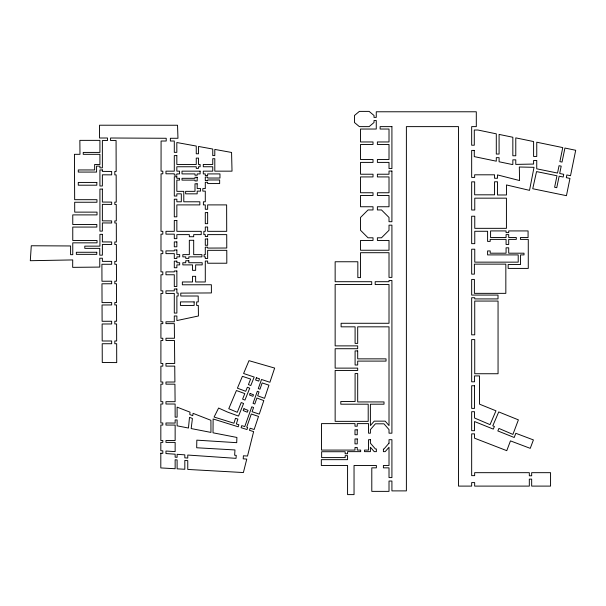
<?xml version="1.0" encoding="UTF-8"?>
<svg xmlns="http://www.w3.org/2000/svg" width="606" height="606" viewBox="0 0 606 606"><rect width="100%" height="100%" fill="white"/><g stroke="black" fill="none" stroke-linecap="round" stroke-linejoin="round"><path stroke-width="0.91" d="M160.817 453.205L160.802 467.93L175.142 468.733L175.142 459.772L177.111 459.909L177.111 468.839L184.822 469.271L184.822 460.446L187.762 460.651L187.762 469.438L243.392 472.551L246.763 459.083L243.203 458.84L243.407 455.788L247.521 456.038L253.626 431.608L249.475 430.313L250.126 428.245L254.156 429.502L258.52 416.42L251.301 414.012L246.695 427.177L247.649 427.472L247.006 429.54L241.09 427.692L241.726 425.632L244.771 426.579L251.808 406.793L253.573 407.505L252.096 411.724L259.285 414.118L263.807 400.581L256.883 398.036L254.785 404.035L253.043 403.338L257.338 391.249L259.02 391.923L257.671 395.771L264.549 398.347L268.943 385.174L262.171 382.916L259.959 389.234L258.3 388.567L261.527 379.485L269.905 382.28L274.647 368.069L248.99 360.668L243.589 373.501L254.194 377.038L250.786 385.545L248.422 384.59L250.642 379.068L242.4 376.318L237.416 388.181L245.733 391.294L247.362 387.242L249.725 388.188L244.945 400.089L242.582 399.134L244.809 393.597L236.431 390.522L228.773 408.724L237.294 412.307L241.218 402.543L243.582 403.49L238.514 416.095L227.386 412.012L218.607 408.043L214.085 417.034L233.954 423.215L235.476 418.322L237.87 419.072L236.348 423.965L238.87 424.745L238.226 426.798L213.115 418.966L213.017 432.805L236.901 437.449L236.719 442.675L196.821 440.153L196.685 447.766L234.969 449.947L234.643 455.25L236.242 455.348L236.037 458.348L187.762 455.045L187.762 458.053L184.822 457.848L184.822 454.848L177.111 454.318L177.111 457.31L175.142 457.174L175.142 454.189L165.961 453.561L165.961 451.038L175.142 451.606L175.142 442.388L165.961 442.38L165.961 440.532L175.142 440.532L175.142 425.071L165.961 425.064L165.961 422.996L175.142 423.071L175.142 419.943L177.111 419.943L177.111 425.829L188.451 428.033L189.504 417.345L192.42 418.481L191.163 428.563L210.956 432.411L210.918 420.299L193.064 413.345L192.769 415.693L189.784 414.534L190.019 412.163L177.111 407.141L177.111 417.155L175.142 417.155L175.119 404.02L165.961 404.013L165.961 401.695L175.096 401.695L174.922 384.174L165.961 384.166L165.961 382.03L174.899 382.03L174.74 366.122L165.961 366.122L165.961 363.448L174.717 363.448L174.483 340.519L165.961 340.511L165.961 338.254L174.46 338.254L174.316 323.642L165.961 323.634L165.961 321.794L174.301 321.794L174.293 315.991L176.884 315.991L176.884 320.566L198.435 315.984L198.306 305.439L196.662 305.439L196.662 301.902L198.268 301.902L198.2 296.008L180.77 296.008L180.77 293.115L211.411 292.94L211.365 284.744L182.345 284.797L182.345 281.972L192.534 281.972L192.534 276.321L195.64 276.321L195.64 281.972L205.29 281.972L205.29 261.05L207.646 261.05L207.646 263.224L226.811 263.224L226.788 250.331L207.646 250.331L207.646 258.467L205.29 258.467L205.29 256.861L204.101 256.861L204.101 254.634L205.29 254.634L205.29 247.157L207.646 247.157L207.646 248.081L226.765 248.021L226.72 234.62L207.646 234.62L207.646 236.537L205.29 236.537L205.29 234.62L203.851 234.62L203.851 231.333L205.29 231.333L205.29 227.008L207.646 227.008L207.646 231.333L226.712 231.333L226.629 204.896L207.646 204.896L207.646 209.267L205.29 209.267L205.29 204.896L203.404 204.896L203.404 201.79L205.29 201.79L205.29 191.125L202.813 191.125L202.813 188.58L205.29 188.58L205.29 182.277L207.646 182.277L207.646 183.565L219.652 183.565L219.652 179.967L207.646 179.967L207.646 180.543L205.29 180.543L205.29 177.035L207.646 177.035L207.646 178.028L219.963 178.028L219.963 173.907L207.646 173.907L207.646 175.543L205.29 175.543L205.29 173.907L203.29 173.907L203.29 171.157L212.751 171.157L212.751 166.756L203.29 166.756L203.29 164.453L212.751 164.453L212.751 158.704L214.797 158.704L214.797 171.157L232.022 171.157L231.568 152.454L214.797 149.417L214.797 155.59L212.751 155.59L212.751 149.038L198.488 146.455L198.488 153.788L196.261 153.788L196.261 146.054L176.823 142.524L176.831 152.348L174.293 152.348L174.293 141.016L170.369 141.016L170.369 138.274L177.967 138.274L177.528 125.245L99.543 125.215L99.551 138.001L107.482 138.001L107.482 140.539L102.376 140.554L102.376 167.854L99.922 167.854L99.922 166.127L96.589 166.127L96.589 172.074L78.28 172.074L78.28 169.953L94.65 169.953L94.65 164.476L99.922 164.476L99.922 154.318L83.242 154.318L83.242 152.417L99.922 152.417L99.922 140.365L79.856 140.365L79.984 154.318L74.44 154.318L74.659 199.685L96.952 199.685L96.952 202.252L74.674 202.252L74.72 212.13L97.021 212.13L97.021 214.895L72.765 214.895L72.765 224.493L96.831 224.493L96.831 227.068L72.765 227.068L72.765 240.491L97.043 240.491L97.043 242.839L72.765 242.839L72.765 254.687L70.591 254.687L70.591 245.96L31.285 245.756L30.3 260.709L72.72 259.929L72.667 267.352L99.763 267.087L99.763 258.217L102.376 258.217L102.376 261.368L111.671 261.368L111.671 264.269L101.906 264.269L101.959 281.252L111.671 281.214L111.671 283.76L101.967 283.79L102.043 302.614L111.671 302.576L111.671 304.947L102.05 304.977L102.111 321.286L111.671 321.256L111.671 323.968L102.126 323.99L102.187 340.996L111.671 340.996L111.671 343.731L102.202 343.731L102.27 362.494L116.716 362.6L116.663 343.731L114.807 343.731L114.807 340.996L116.655 340.996L116.602 323.952L114.807 323.952L114.807 321.241L116.594 321.233L116.549 304.932L114.807 304.939L114.807 302.561L116.541 302.553L116.488 283.744L114.807 283.752L114.807 281.207L116.481 281.199L116.428 264.269L114.807 264.269L114.807 261.368L116.42 261.368L116.375 244.506L114.807 244.498L114.807 241.991L116.367 242.006L116.307 223.016L114.807 223L114.807 220.925L116.307 220.932L116.254 204.449L114.807 204.434L114.807 202.131L116.246 202.146L116.17 174.892L114.807 174.884L114.807 171.468L116.163 171.475L116.072 140.509L110.572 140.524L110.572 138.001L166.218 138.274L166.218 141.016L161.082 141.016L161.052 171.157L162.817 171.157L162.817 173.793L161.052 173.793L161.007 231.333L162.817 231.333L162.817 234.151L160.999 234.151L160.984 250.884L162.817 250.884L162.817 253.634L160.984 253.634L160.969 271.874L162.817 271.874L162.817 274.76L160.969 274.76L160.954 290.857L162.817 290.857L162.817 293.425L160.954 293.425L160.931 321.794L162.817 321.794L162.817 323.634L160.923 323.634L160.916 338.254L162.817 338.254L162.817 340.504L160.908 340.504L160.893 363.448L162.817 363.448L162.817 366.122L160.893 366.122L160.878 382.03L162.817 382.03L162.817 384.166L160.878 384.166L160.863 401.695L162.817 401.695L162.817 404.005L160.855 404.005L160.84 422.95L162.817 422.973L162.817 425.056L160.84 425.056L160.825 440.532L162.817 440.532L162.817 442.38L160.825 442.372L160.817 450.728L162.817 450.849L162.817 453.341L160.817 453.205M474.278 150.417L474.278 156.621L496.299 161.188L496.299 157.651L499.086 157.651L499.086 161.772L512.1 164.476L512.843 164.461L512.843 159.84L515.774 159.84L515.774 164.4L533.598 164.059L533.598 160.492L536.757 160.492L536.727 168.816L557.528 173.058L559.043 165.703L561.201 166.142L559.686 173.498L563.724 174.316L563.171 177.028L559.133 176.202L556.762 187.693L554.611 187.246L556.975 175.763L536.545 171.596L532.742 188.739L566.443 195.677L569.966 178.414L566.307 177.664L566.86 174.96L570.519 175.702L575.7 150.273L564.928 148.046L562.035 162.082L559.883 161.635L562.769 147.599L536.757 142.213L536.757 156.446L533.598 156.446L533.598 141.554L515.774 137.865L515.774 155.772L512.843 155.772L512.843 137.259L499.086 134.411L499.086 154.045L496.299 154.045L496.299 133.835L477.869 130.017L474.293 130.017L474.286 145.213L471.665 145.213L471.665 126.624L476.301 126.624L476.301 111.777L376.265 111.777L376.265 117.39L374.016 117.39L374.016 115.488L369.115 111.39L359.373 111.39L354.472 115.488L354.472 122.518L359.373 126.624L369.115 126.624L374.016 122.518L374.016 120.533L376.265 120.533L376.265 129.033L360.525 129.033L360.525 141.963L373.023 141.963L373.023 144.463L360.525 144.463L360.525 159.514L373.023 159.514L373.023 162.4L360.525 162.4L360.525 174.225L373.023 174.225L373.023 176.922L360.525 176.922L360.525 192.753L373.023 192.753L373.023 195.458L360.525 195.458L360.525 206.752L373.023 206.752L373.023 209.949L368.039 209.949L360.525 217.463L360.525 230.272L368.039 237.794L373.023 237.794L373.023 240.453L360.525 240.453L360.525 250.248L389.014 250.248L389.014 240.453L377.386 240.453L377.386 237.794L381.492 237.794L389.014 230.272L389.014 225.159L391.915 225.159L391.915 277.389L389.014 277.389L389.014 252.71L360.525 252.71L360.525 277.601L357.835 277.601L357.835 261.754L335.148 261.754L335.148 281.699L371.705 281.699L371.705 284.547L335.148 284.547L335.148 345.882L357.691 345.882L357.691 348.715L335.148 348.715L335.148 368.122L357.691 368.122L357.691 370.448L335.148 370.448L335.148 421.352L368.206 421.352L368.206 404.194L340.807 404.194L340.807 401.505L355.093 401.505L355.093 373.561L357.691 373.561L357.691 401.93L384.015 401.93L384.015 404.194L370.395 404.194L370.395 425.563L374.22 421.147L385.189 421.147L389.014 425.563L389.014 326.831L357.691 326.831L357.691 343.39L355.093 343.39L355.093 326.831L341.11 326.831L341.11 323.278L389.014 323.278L389.014 284.547L375.19 284.547L375.19 281.699L389.014 281.699L389.014 280.464L391.915 280.464L391.915 433.184L389.014 433.184L389.014 429.616L383.977 423.806L375.432 423.806L370.395 429.616L370.395 433.184L368.546 433.184L368.546 423.617L357.252 423.617L357.252 426.207L354.987 426.207L354.987 423.617L321.483 423.617L321.483 450.084L354.987 450.084L354.987 447.493L357.252 447.493L357.252 450.084L360.676 450.084L360.676 451.644L347.571 451.644L347.571 453.758L345.162 453.758L345.162 451.728L321.635 451.728L321.635 457.591L345.162 457.591L345.162 455.651L347.571 455.651L347.571 459.659L321.331 459.659L321.331 465.476L347.571 465.476L347.571 494.61L354.04 494.61L354.04 465.476L376.379 465.476L376.379 467.847L371.796 467.847L371.796 491.368L389.014 491.368L389.014 481.035L391.915 481.035L391.915 490.89L406.384 490.89L406.384 126.624L458.507 126.624L458.507 486.103L471.665 486.103L471.665 482.588L474.657 482.588L474.657 486.103L529.318 486.103L529.318 479.126L531.667 479.126L531.667 486.103L550.559 486.103L550.559 472.672L531.667 472.672L531.667 475.786L529.318 475.786L529.318 472.672L474.657 472.672L474.657 475.642L471.665 475.642L471.665 433.866L474.521 433.866L474.521 438.183L506.767 450.667L510.464 440.888L530.242 448.349L533.416 439.926L515.804 433.282L514.214 437.494L497.837 430.942L498.912 428.427L512.903 434.411L518.395 419.86L498.73 411.921L492.792 425.813L494.398 426.495L493.284 429.101L474.521 421.534L474.521 430.684L471.665 430.684L471.665 411.701L474.521 411.701L474.521 417.996L490.049 424.639L495.966 410.807L479.513 404.164L479.513 375.917L474.521 375.917L474.521 381.803L471.665 381.803L471.665 339.587L474.733 339.587L474.733 373.735L498.056 373.735L498.056 301.061L474.733 301.061L474.733 334.83L471.665 334.83L471.665 297.728L474.733 297.728L474.733 298.917L498.018 298.917L498.018 295.069L471.665 295.069L471.665 279.434L474.392 279.434L474.392 293.349L505.836 293.349L505.836 264.14L474.392 264.14L474.392 274.132L471.665 274.132L471.665 249.202L474.763 249.202L474.763 262.148L518.213 262.148L518.213 254.906L487.595 254.906L487.595 250.945L490.193 250.945L490.193 253.194L506.078 253.194L506.078 247.816L508.707 247.816L508.707 253.194L524.001 253.194L524.001 254.906L520.539 254.906L520.539 264.519L508.154 264.519L508.154 268.413L528.273 268.413L528.273 239.385L520.44 239.385L520.44 237.529L528.076 237.529L528.076 230.924L508.707 230.924L508.707 232.621L506.078 232.621L506.078 230.924L490.58 230.924L490.58 237.529L506.078 237.529L506.078 234.613L508.707 234.613L508.707 237.529L516.304 237.529L516.304 239.385L508.707 239.385L508.707 244.46L506.078 244.46L506.078 239.385L490.193 239.385L490.193 241.4L487.595 241.4L487.595 231.272L474.763 231.272L474.763 243.657L471.665 243.657L471.665 216.228L474.763 216.228L474.763 228.333L506.427 228.333L506.427 198.162L474.763 198.162L474.763 210.002L471.665 210.002L471.665 181.853L474.657 181.853L474.657 194.814L494.557 194.814L494.557 181.792L497.488 181.792L497.488 194.973L506.48 194.973L506.48 184.944L529.523 190.352L534.022 167.317L519.327 167.006L519.569 180.55L497.488 174.914L497.488 178.247L494.557 178.247L494.557 174.808L474.657 174.808L474.657 177.406L471.665 177.406L471.665 150.417L474.278 150.417M256.391 377.788L255.611 380L258.701 381.106L259.519 378.795L256.391 377.788M250.119 393.476L249.52 395.029L252.907 396.316L253.497 394.764L250.119 393.476M243.953 408.717L243.211 410.565L247.301 412.209L248.043 410.353L243.953 408.717M389.014 443.175L383.977 448.985L383.401 448.985L383.401 451.644L385.189 451.644L389.014 447.228L389.014 465.476L383.401 465.476L383.401 467.847L389.014 467.847L389.014 477.589L391.915 477.589L391.915 439.691L389.014 439.691L389.014 443.175M391.915 126.624L380.121 126.624L380.121 129.033L389.014 129.033L389.014 141.963L377.386 141.963L377.386 144.463L389.014 144.463L389.014 159.514L377.386 159.514L377.386 162.4L389.014 162.4L389.014 168.574L391.915 168.574L391.915 126.624M176.831 155.598L174.293 155.598L174.293 171.157L165.961 171.157L165.961 173.793L174.293 173.793L174.293 175.104L176.838 175.104L176.838 173.907L179.565 173.907L179.565 171.157L176.838 171.157L176.831 166.756L196.261 166.756L196.261 168.377L198.488 168.377L198.488 166.756L200.109 166.756L200.109 164.453L198.488 164.453L198.488 158.098L196.261 158.098L196.261 164.453L176.831 164.453L176.831 155.598M102.376 169.938L99.922 169.938L99.922 185.989L102.376 185.989L102.376 174.808L111.671 174.861L111.671 171.453L102.376 171.392L102.376 169.938M391.915 171.043L389.014 171.043L389.014 174.225L377.386 174.225L377.386 176.922L389.014 176.922L389.014 192.753L377.386 192.753L377.386 195.458L389.014 195.458L389.014 206.752L377.386 206.752L377.386 209.949L381.492 209.949L389.014 217.463L389.014 221.713L391.915 221.713L391.915 171.043M200.109 171.157L181.997 171.157L181.997 173.907L194.996 173.907L194.996 175.217L197.185 175.217L197.185 173.907L200.109 173.907L200.109 171.157M176.838 176.725L174.293 176.725L174.293 196.033L176.846 196.033L176.846 193.837L181.315 193.837L181.315 201.79L176.846 201.79L176.846 199.222L174.293 199.222L174.293 216.827L176.846 216.827L176.846 204.896L199.844 204.896L199.844 201.79L183.785 201.79L183.785 191.344L176.838 191.344L176.838 180.111L179.565 180.111L179.565 178.315L176.838 178.315L176.838 176.725M197.185 177.278L194.996 177.278L194.996 178.315L181.997 178.315L181.997 180.111L194.996 180.111L194.996 180.944L197.185 180.944L197.185 177.278M96.824 182.436L78.28 182.436L78.28 185.201L96.824 185.201L96.824 182.436M197.185 183.8L194.996 183.8L194.996 191.344L185.633 191.344L185.633 193.837L197.185 193.837L197.185 191.125L200.571 191.125L200.571 188.58L197.185 188.58L197.185 183.8M102.376 189.072L99.922 189.072L99.922 231.121L102.376 231.121L102.376 222.925L111.671 222.985L111.671 220.91L102.376 220.849L102.376 204.358L111.671 204.419L111.671 202.116L102.376 202.056L102.376 189.072M207.646 212.6L205.29 212.6L205.29 223.675L207.646 223.675L207.646 212.6M176.854 220.47L174.293 220.47L174.293 231.333L165.961 231.333L165.961 234.151L174.293 234.151L174.293 238.658L176.854 238.658L176.854 234.62L189.33 234.62L189.33 236.734L193.685 236.734L193.685 234.62L201.23 234.62L201.23 231.333L176.854 231.333L176.854 220.47M102.376 234.333L99.922 234.333L99.922 246.142L84.795 246.142L84.795 248.369L99.763 248.369L99.763 255.164L102.376 255.164L102.376 244.423L111.671 244.483L111.671 241.976L102.376 241.915L102.376 234.333M207.646 238.991L205.29 238.991L205.29 245.278L207.646 245.278L207.646 238.991M193.685 240.294L189.33 240.294L189.33 254.634L182.838 254.634L182.838 256.861L185.747 256.861L185.747 258.383L188.83 258.383L188.83 256.861L201.934 256.861L201.934 254.634L193.685 254.634L193.685 240.294M176.861 241.908L174.293 241.908L174.293 246.801L176.861 246.801L176.861 241.908M176.861 249.99L174.293 249.99L174.293 250.884L165.961 250.884L165.961 253.634L174.293 253.634L174.293 258.474L176.861 258.474L176.861 256.861L179.671 256.861L179.671 254.634L176.861 254.634L176.861 249.99M96.771 252.27L76.348 252.27L76.348 254.346L96.771 254.346L96.771 252.27M188.83 260.739L185.747 260.739L185.747 262.724L182.838 262.724L182.838 264.89L192.534 264.89L192.534 270.337L195.64 270.337L195.64 264.89L202.184 264.89L202.184 262.724L188.83 262.724L188.83 260.739M176.861 261.148L174.293 261.148L174.293 267.738L176.869 267.738L176.869 264.89L179.671 264.89L179.671 262.724L176.861 262.724L176.861 261.148M176.869 270.988L174.293 270.988L174.293 271.874L165.961 271.874L165.961 274.76L174.293 274.76L174.293 286.509L176.869 286.509L176.869 270.988M176.876 288.986L174.293 288.986L174.293 290.857L165.961 290.857L165.961 293.425L174.293 293.425L174.293 313.067L176.884 313.067L176.876 296.008L178.156 296.008L178.156 293.115L176.876 293.115L176.876 288.986M194.155 301.902L180.429 301.902L180.429 305.439L194.155 305.439L194.155 301.902M357.691 350.904L355.093 350.904L355.093 365.001L357.691 365.001L357.691 361.1L386.037 361.1L386.037 358.858L357.691 358.858L357.691 350.904M474.521 385.757L471.665 385.757L471.665 408.383L474.521 408.383L474.521 385.757M357.252 429.828L354.987 429.828L354.987 434.744L357.252 434.744L357.252 429.828M357.252 438.956L354.987 438.956L354.987 443.872L357.252 443.872L357.252 438.956M370.395 439.691L368.546 439.691L368.546 450.084L364.517 450.084L364.517 451.644L370.395 451.644L370.395 447.228L374.22 451.644L376.379 451.644L376.379 448.985L375.432 448.985L370.395 443.175L370.395 439.691"/></g></svg>
